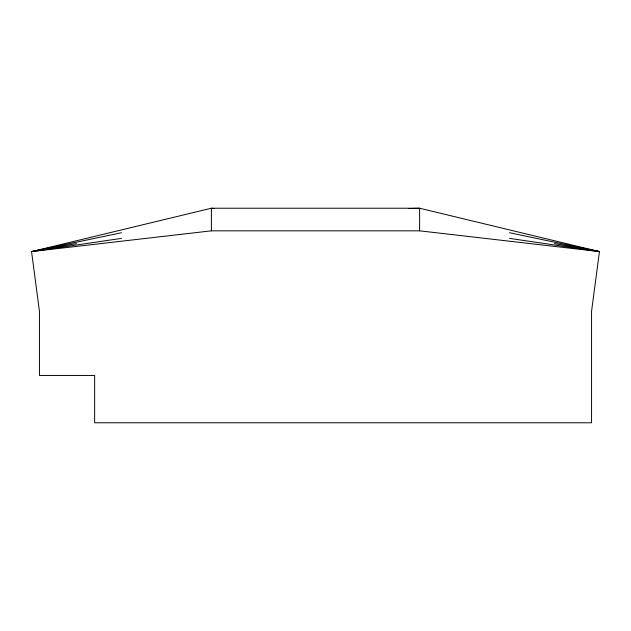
<?xml version="1.0" encoding="UTF-8"?>
<svg xmlns="http://www.w3.org/2000/svg" width="631" height="631" viewBox="0 0 631 631"><rect width="100%" height="100%" fill="white"/><g stroke="black" fill="none" stroke-linecap="round" stroke-linejoin="round"><path stroke-width="0.95" d="M509.532 232.736L599.45 251.595L591.562 311.225L591.562 422.77L94.65 422.77L94.65 375.445L39.438 375.445L39.438 311.225L31.55 251.595L211.385 208.23L419.615 208.23L599.45 251.595L595.546 251.217M121.467 232.736L31.55 251.595L211.385 230.828L419.615 230.828L599.45 251.595L554.491 243.574M76.509 243.574L31.55 251.595L121.467 238.384M408.809 208.538L419.615 208.23L419.615 230.828M214.319 208.545L211.385 208.23L211.385 230.828M509.532 238.384L599.45 251.595"/></g></svg>
